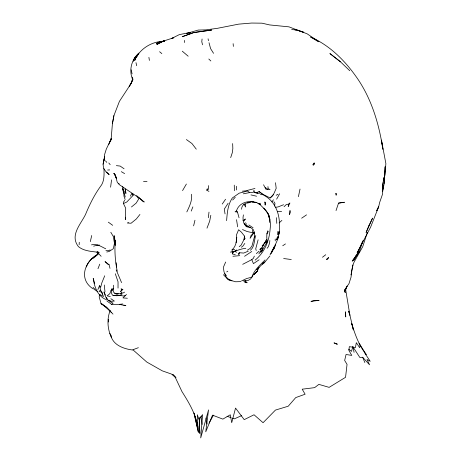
<?xml version="1.0" encoding="UTF-8"?>
<svg xmlns="http://www.w3.org/2000/svg" width="461" height="461" viewBox="0 0 461 461"><rect width="100%" height="100%" fill="white"/><g stroke="black" fill="none" stroke-linecap="round" stroke-linejoin="round"><path stroke-width="0.69" d="M118.033 288.108L118.033 281.769L115.296 273.748M236.505 189.949L236.516 186.25M254.391 232.678L254.357 237.576L254.616 236.182L251.977 245.972L250.139 248.416L247.321 250.185M226.616 220.64C227.221 212.78 227.797 204.765 232.309 198.005L239.201 193.165L247.488 191.038L249.643 192.594L252.784 192.456M384.267 183.23L385.114 166.836L384.267 183.23L382.567 191.269L383.206 185.645L382.451 194.433L379.662 202.419L378.671 206.759L370.604 227.175L357.108 253.026L361.989 243.247M344.724 290.309L347.116 286.056L344.609 291.611L345.612 292.113L345.024 292.395L344.609 291.611L344.753 289.358M275.229 244.808L275.188 245.99L273.748 248.952L270.959 253.4L274.33 246.416M123.79 193.199L123.859 191.448L122.43 188.612L123.79 193.199L123.992 196.219L125.127 199.538M79.148 244.722L79.257 242.273M208.597 185.61L208.407 189.327L206.764 190.145L208.966 191.43M266.752 239.322L261.957 247.684L262.13 250.772L261.024 250.669L260.868 252.403L267.38 241.524C266.389 238.083 266.614 234.24 267.691 230.84L268.308 231.48L266.815 233.911M125.651 217.246L125.415 219.569L125.697 208.188L123.427 203.543L123.513 202.114L124.701 200.31M384.923 175.48L385.874 163.586L381.454 140.092L382.861 149.237C379.011 123.415 371.151 97.369 355.673 76.013C343.998 59.659 329.229 45.161 310.622 37.018L317.738 41.329M110.179 141.734L111.13 139.13L112.421 123.692L113.902 115.636L119.428 101.345L131.333 83.141L132.486 79.822L132.468 77.125M366.604 234.695L362.726 246.704L354.088 262.084L352.93 265.012L351.599 271.137L351.046 277.159L348.942 283.751L346.384 287.255L345.71 289.877L349.899 315.226L353.391 329.949L352.504 326.67M235.289 254.743L232.396 253.884L232.073 249.827C236.326 246.128 236.931 240.043 236.522 234.77L238.608 229.751L241.449 232.217L244.48 236.09L244.751 238.072L241.12 245.131L239.207 246.687M104.025 160.445L104.682 154.239L106.33 149.024L111.13 139.13M202.079 39.001L201.785 41.697L202.535 44.792M277.551 234.735L277.925 231.324M243.414 214.872C242.423 219.102 243.097 223.689 246.497 226.697L250.605 227.642L252.455 228.875L252.737 232.788L246.923 231.462L242.492 229.538M208.332 217.73L209.006 212.1M274.612 206.136L274.952 203.278L273.869 201.688M103.984 168.674C104.117 174.834 104.543 181.657 100.308 186.682C94.148 195.28 89.509 204.776 85.492 214.532C80.635 224.426 69.617 235.392 78.422 246.629C83.793 251.009 90.955 251.366 97.553 252.184L97.957 252.847L97.548 254.743M351.582 271.137L351.115 274.946L352.93 265.012M111.424 312.581L106.508 307.28L101.143 303.511L106.508 307.28L112.997 314.12M269.864 240.556L269.541 243.131L268.354 246.704L267.092 248.254M236.107 242.699L236.798 237.306M110.605 187.201L111.55 179.876M210.821 215.281L209.657 221.211L206.983 228.16M383.108 182.556L382.353 188.128L383.771 177.675L383.298 181.161M106.722 252.006L109.107 251.51L113.302 248.704L115.014 240.867M243.967 239.449L244.48 236.09M200.097 417.482L199.786 419.441L199.671 418.092M104.157 159.909L104.67 156.849L103.091 164.208L103.518 168.248L106.284 172.155L109.165 174.621L106.566 171.999M288.626 204.114L288.211 206.545L289.911 202.955L288.626 204.114L286.298 204.546L284.051 206.724M113.902 115.636L112.421 123.692M113.446 285.215L113.665 288.719L111.729 289.001L111.648 293.686L112.663 295.363L116.564 295.737L116.702 294.971L123.548 296.008L125.536 295.432L126.481 294.435M258.114 239.858L255.717 248.807L256.247 250.507M103.091 164.208L104.67 156.849M298.411 196.686L300.03 189.091M253.464 192.485L253.936 190.289L254.581 192.519L257.924 193.343M244.849 282.074L245.131 280.749L247.038 282.772L244.849 282.074L245.644 281.982L247.038 282.772M132.595 78.612L131.955 81.413L129.184 86.449L131.333 83.141L132.486 79.822M90.31 241.627L91.716 235.519M193.614 225.855L194.957 220.231M255.792 235.485C253.902 240.383 254.852 246.658 250.398 250.294M351.553 324.071L351.697 323.518C355.039 334.3 358.894 345.537 366.126 354.423L364.974 353.403L370.212 361.297L367.019 359.476L369.566 364.818L362.657 357.258L359.822 357.459L352.832 346.632L351.466 351.403L348.666 349.231M259.03 267.368L257.232 271.316L253.671 274.71L257.549 270.711L253.671 274.71M263.548 195.095C275.05 200.938 279.781 213.61 279.475 225.838C279.769 230.615 279.078 235.64 276.491 239.789L278.536 237.11C276.179 243.126 273.523 249.153 270.083 254.795M99.847 294.395L99.173 296.775L101.109 303.811L101.743 303.972M278.865 234.09L278.623 234.897L279.303 231.716L278.265 232.252L278.865 234.09L278.83 232.696L278.265 232.252M366.783 234.107L367.313 232.338M314.154 162.992L313.555 165.228L312.956 164.813L314.154 162.992L314.488 164.139L312.956 164.813M241.558 209.259C241.748 202.852 248.594 202.454 253.343 201.636M362.772 241.253L359.828 250.294L352.204 261.174L355.379 256.846M230.684 157.616L232.315 152.649L232.845 148.615L232.649 143.578M110.265 141.804L111.378 138.479L110.15 141.717M110.098 310.708C106.704 319.387 107.557 329.246 111.458 337.631C114.973 346.055 124.925 349.104 133.264 350.095L146.811 362.064L162.295 370.851L171.48 374.067L175.866 377.68M336.029 210.585L338.547 203.117L344.39 202.258L338.547 203.117M118.131 293.83L114.691 293.236L113.642 292.165L113.008 289.877L111.729 289.001L109.747 293.755L107.108 295.864L110.271 296.596M206.764 190.145L207.312 188.63M133.229 61.388L134.554 57.758L138.905 53.061M247.805 202.419L247.574 203.042L250.202 202.385M191.229 211.063L192.877 206.868M86.38 266.965C88.172 261.053 93.076 257.059 98.193 254.028L93.664 258.108M97.974 268.711L99.772 264.17M361.908 243.033L361.159 244.912L363.182 240.429M239.628 252.737L238.792 254.812L238.21 253.452L239.628 252.737L243.679 253.077L248.312 251.153M104.716 275.782L101.852 282.841L100.636 287.341L99.53 285.716L97.888 289.577M108.767 144.449L111.222 138.473M254.334 256.114L253.406 258.316L251.798 259.635L242.693 264.332M239.052 217.782L237.45 211.991L235.075 211.795L236.458 210.977C239.282 201.134 252.807 198.945 260.338 204.632L260.229 203.238L259.451 204.384L257.918 203.261M225.654 262.05L223.579 266.798C223.343 271.512 224.997 276.37 228.379 279.712L235.606 281.769L240.855 281.608M130.446 196.15L131.581 193.574L133.108 195.378L126.775 202.01L123.427 203.543M186.826 211.922C189.431 206.378 192.421 200.598 191.528 194.254M232.396 253.884L233.082 252.38L236.608 249.971M279.637 193.753L276.623 199.169M110.732 335.769L110.94 335.343L109.81 333.43M123.548 192.162L124.067 191.085M326.918 259.151L326.682 259.618L328.56 257.543L326.918 259.151L328.134 258.385M376.793 210.504L378.671 206.759L376.746 210.562M355.696 256.218L356.33 254.956M259.601 193.378L254.581 192.519L256.869 192.542L259.07 191.557L263.45 194.577L270.106 197.953C273.575 196.034 274.629 191.69 276.191 188.307L275.494 182.717M268.982 215.189L268.383 216.301L269.368 218.301L269.443 222.444M93.404 289.024C78.405 279.89 84.15 261.767 97.767 254.386L97.957 252.847L99.357 252.864L97.288 251.308M209.075 423.089L213.495 415.142M113.665 288.719L113.008 289.877L111.625 290.591L110.917 290.292M135.707 58.697L134.647 60.547C139.464 48.814 152.009 41.087 164.6 41.248M136.41 57.469L138.519 53.776M182.556 190.595L186.382 184.037M228.126 203.261L224.3 209.081L225.043 213.904M258.869 253.884L261.024 250.669L261.433 251.418M139.937 214.44L136.329 218.981L131.085 223.245L127.351 223.015L128.515 222.352M261.998 194.824L262.367 194.288L263.45 194.577L262.482 194.744M222.242 204.044L225.567 199.238M254.363 232.137L250.069 238.343L250.963 235.611L254.276 232.079M260.909 251.954L261.998 250.392M271.927 201.912L273.436 199.757M244.814 243.431L242.93 246.024L241.368 247.275M269.944 255.953L263.611 263.565L262.367 264.101L256.892 269.622L258.609 267.795M253.089 275.603L250.49 279.089L247.995 280.501L243.241 280.985M138.294 53.707C131.074 60.46 128.705 71.034 132.883 80.087L132.785 78.456M263.15 263.122L262.367 264.101L263.185 262.885L263.611 263.565L263.15 263.122L264.925 261.779M124.574 292.13L123.381 292.844L121.692 293.058L120.678 291.346L122.09 289.664L122.868 289.45L121.024 288.88L122.09 289.664M264.764 242.843L266.585 242.682L265.87 242.129L265.743 240.826L267.38 241.524L264.764 242.843L262.084 246.007L263.709 244.826M232.684 200.022L235.248 197.273M256.892 269.622L258.172 268.273M255.123 260.137C264.516 252.507 269.161 241.12 270.111 229.267C271.108 221.718 269.702 213.374 263.738 208.084M270.106 197.953L273.24 194.721M244.221 239.282L245.183 238.325M125.536 295.432L122.954 297.915L127.374 298.255M265.029 259.975C259.987 265.115 254.051 270.146 251.815 277.194L246.56 278.553L241.552 280.945M279.112 222.905L281.896 220.41M256.362 253.613L259.088 251.187M120.678 291.346L122.868 289.45M131.443 206.989L136.145 203.134L138.623 199.169L137.447 196.472M259.912 249.309L261.957 247.684L263.006 249.147L261.756 248.56L259.912 249.309L262.13 250.772M111.666 304.295L113.089 303.188L109.706 301.58M322.487 257.244L325.748 254.726M120.696 293.807L121.692 293.058M99.53 285.716L100.619 290.165L99.029 291.289L101.674 292.216L103.5 296.596L100.008 294.596M244.549 256.293L251.769 251.487M301.638 218.209L306.548 214.849M259.099 259.814L253.429 263.634L251.798 259.635M282.714 245.771L285.463 243.915M226.743 271.909L227.826 271.195M93.635 246.151L97.617 245.039M256.483 271.765L257.232 271.316M276.168 195.274L277.989 194.288M241.576 415.666L234.326 418.853L232.344 418.156M223.389 274.71L228.379 279.712L228.933 279.481L231.992 280.91M283.573 204.742L278.185 206.885L275.69 207.335M132.918 349.738L138.363 347.686M110.167 249.954L107.96 250.738L105.921 250.542M104.065 292.199L105.534 296.826L108.191 300.382L108.917 300.169L110.847 301.31L114.363 301.062L110.859 298.705M164.122 41.144L156.273 43.38L173.837 37.716L171.809 38.378L179.289 34.627L189.333 32.645L198.178 30.069L205.86 29.873L217.096 28.375L238.648 24.139L251.637 23.05L261.992 23.177L269.633 24.929L288.984 26.853L307.141 33.82L318.908 41.772M254.968 188.468L245.511 190.877L242.267 191.182M278.559 237.519L277.983 237.68L278.012 236.862L278.559 237.519L278.041 236.355M230.344 252.115C235.715 251.493 240.492 248.704 245.857 248.295M189.125 33.025L190.41 32.679L189.246 32.956M113.487 295.685L116.702 294.971L119.56 295.61L121.076 295.507M243.339 193.81L249.643 192.594M164.053 41.046L159.247 42.003L161.287 41.847M97.058 245.396L99.415 245.027M91.434 258.811L93.157 258.563M232.073 249.827L234.655 249.505M91.48 244.86C96.701 243.275 101.276 246.71 105.753 248.807M122.782 303.972L116.57 304.669L111.827 304.56L106.825 300.9M232.955 256.276L239.772 255.636M120.845 294.124L122.142 294.003L114.691 293.236M267.939 186.572L268.193 188.716L270.048 189.523L265.916 189.269L263.559 184.769M107.632 170.034L109.683 169.907M116.564 295.737L119.56 295.61M252.403 202.546L256.702 202.419M277.476 211.397L281.608 211.455M260.315 194.254L262.367 194.288L259.07 191.557M143.527 181.392L147.024 181.501M291.64 29.498L297.99 30.196L303.776 32.287L299.091 30.979M116.362 165.637L120.142 166.064L124.067 168.761M283.648 258.529L291.271 259.526M228.379 279.712L230.235 280.069M119.739 304.473L125.87 305.706L123.761 305.061M250.997 194.917L256.57 196.219M295.069 29.856L296.411 30.23M260.338 204.632L259.451 204.384L259.07 203.635C263.531 208.136 269.138 212.93 269.852 219.62M108.191 300.382L110.847 301.31M227.071 416.283L231.024 417.689M109.09 264.729L107.782 264.211L105.045 261.6L109.09 264.729L110 268.371M234.499 251.291L236.7 252.242M106.531 299.736C97.755 296.596 94.344 286.886 93.231 278.409L94.73 283.642M250.605 227.642L245.5 224.962L244.076 223.602M121.324 171.676L124.614 173.607M96.747 252.115L97.957 252.847M265.259 187.61L267.72 189.108M138.479 197.504L119.261 184.607L117.261 182.268L115.665 176.16L114.351 173.584L116.518 178.661L115.665 176.16L113.752 173.25L115.135 174.679M94.62 289.664L97.588 291.542M248.854 224.962L253.083 227.803M186.394 139.556L191.943 143.521L196.277 149.168M97.726 253.256L98.049 253.492M108.341 222.173L112.68 225.32M188.169 56.207L182.279 51.183M340.472 61.814L329.892 53.545L340.299 61.653L349.749 70.729M226.276 277.32L228.933 279.481M138.865 197.636L142.875 201.417L144.258 202.01L136.56 195.597M101.143 303.511L110.628 311.331M159.592 51.718L161.84 53.597M118.489 183.288L119.272 183.956M208.804 59.008L210.85 60.973M236.458 210.977L237.45 211.991M93.076 287.359L95.248 289.612M99.034 254.08L101.155 256.31M175.906 377.772L172.783 374.465L174.932 376.643L181.974 391.614C188.843 402.465 195.522 413.632 197.821 426.5L197.302 414.744L198.887 419.32L202.592 414.618L200.714 437.95L208.539 409.921L205.756 431.824L212.504 415.154L222.859 419.124L230.275 414.779L231.722 422.679L235.542 408.083L244.203 419.643L254.034 414.762L263.075 422.714L275.447 410.083L288.223 406.222L295.732 397.595L305.113 394.218L302.185 389.199L314.638 387.643L318.856 384.376L329.119 387.361L345.554 377.305L347.047 364.386L344.661 360.439L346.055 354.492L351.789 355.402L348.885 350.452L349.329 346.666L355.431 347.594L356.313 342.65L359.672 347.703L360.133 345.721L359.286 343.681M232.384 251.614L233.082 252.38M105.511 160.866L106.796 162.37M108.808 162.992L110.185 164.692M224.945 273.621L226.42 275.857M213.552 53.326L210.585 48.612L209.023 42.717M359.061 343.168L366.126 354.423M247.989 226.858L247.511 226.069L246.497 226.697L245.5 224.962M351.876 324.233L352.181 324.746M110.813 232.269L113.285 236.447L114.564 243.846M100.619 290.165L101.674 292.216M245.604 222.709L246.422 224.357M103.961 291.934L105.448 295.103M116.189 269.887L121.571 282.628M106.439 297.397L107.136 299.062M245.131 280.749L245.644 281.982M362.657 357.258L364.841 362.548M276.905 237.922L277.378 239.144M268.002 213.368L269.293 216.993M271.656 251.775L271.846 252.294L272.117 250.882L274.497 247.275L273.748 248.952L273.615 247.678M253.273 229.463L254.484 233.358M108.629 320.66L108.277 319.369L108.594 322.043M122.609 186.411L125.219 197.026M114.443 237.807L114.939 239.657M114.628 237.536L114.132 235.663L115.342 245.258L115.25 240.377C114.495 250.738 115.135 261.087 117.273 271.247M351.697 323.518L352.181 325.408M135.989 62.638L136.698 65.727M131.16 69.801L132.088 73.852M110.94 335.343L111.458 337.631M194.237 413.834L198.403 432.343L193.948 412.993L199.348 431.358L199.25 418.139M352.832 346.632L354.083 352.331M132.791 193.666L133.108 195.378M208.084 38.805L208.435 40.701M205.958 417.925L207.018 424.091M101.985 292.165L102.296 294.043M148.903 57.348L149.393 60.42M236.539 219.695L237.64 226.818M104.975 291.773L104.278 285.019M201.077 416.289L202.131 424.466M116.587 267.086L116.109 262.741M184.446 40.412L184.654 42.521M233.122 43.662L233.37 46.417M276.502 217.673L276.779 223.372M199.308 418.139L199.849 433.484L199.331 418.49M275.2 239.075L275.257 240.861M234.263 185.143L234.419 190.733M345.468 311.941L345.45 316.425L345.802 316.978L345.468 311.941M265.363 202.938L265.15 205.133L264.81 201.901L265.363 202.938M290.015 210.671L289.514 214.584L290.171 212.619L290.015 210.671M336.593 193.914L336.161 195.308L335.516 193.361L336.593 193.914M368.765 225.907L366.103 232.517L372.586 218.105L368.765 225.907M245.281 219.084L244.221 220.854L243.01 220.565L245.281 219.084M359.182 251.706L353.743 260.298L359.182 251.706M161.477 41.986L156.815 44.487L164.191 40.718L161.477 41.986M193.833 32.535L182.251 36.713L193.833 32.535L211.605 30.051L193.833 32.535M189.333 32.645L186.665 33.526L189.333 32.645M314.442 300.509L310.985 301.385L319.098 300.33L314.442 300.509M245.396 204.649L243.904 204.223L245.713 207.029L245.396 204.649M336.922 343.843L334.012 342.88L337.268 344.396L336.922 343.843M349.617 314.281L348.672 311.192L349.899 315.226L349.617 314.281M125.542 190.376L125.167 189.004L125.899 193.522L125.542 190.376"/></g></svg>
